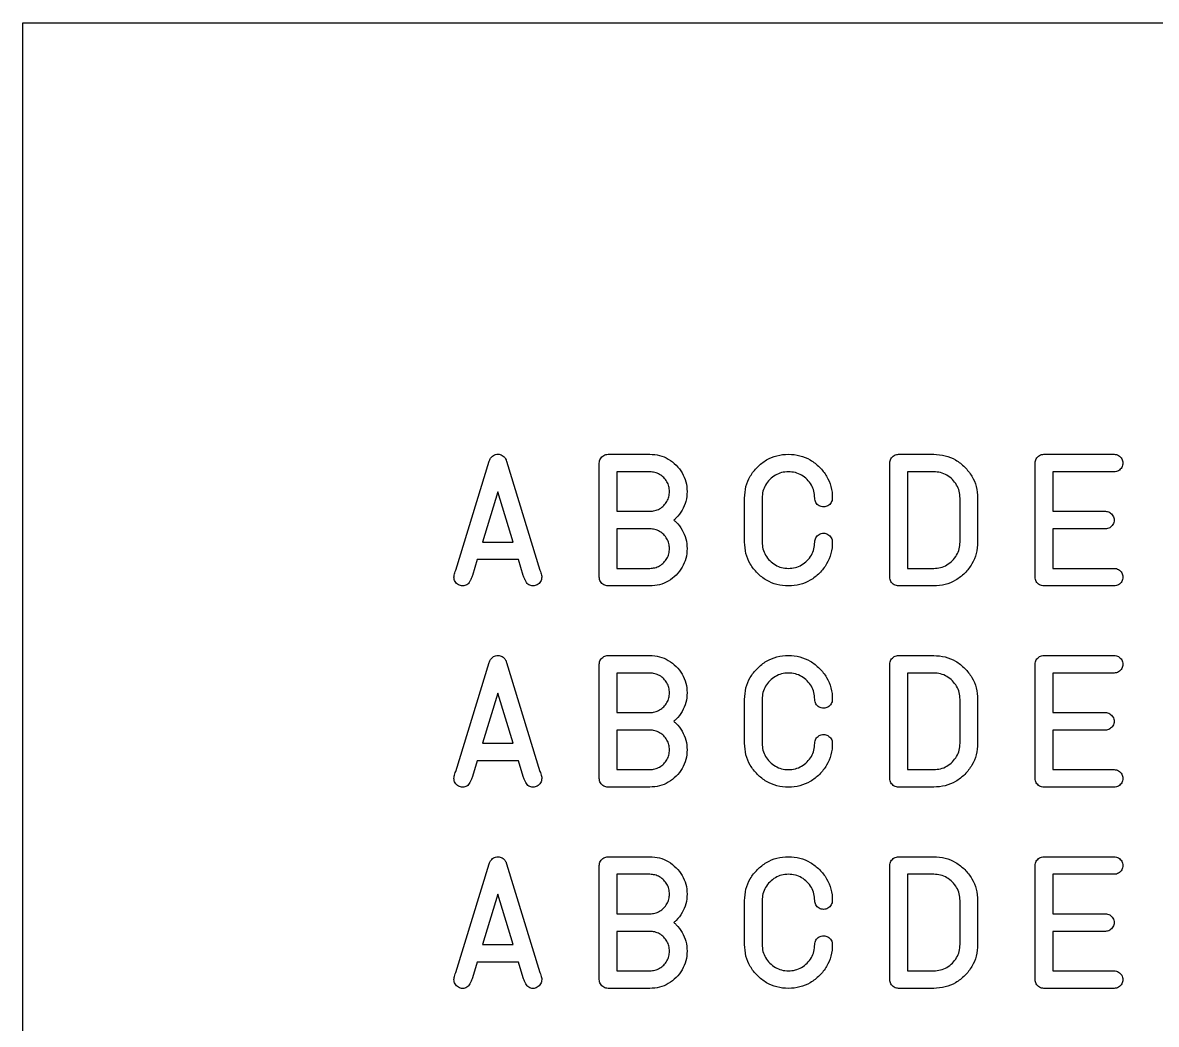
# Model space of a CAD drawing. Extents: x 7.2 to 83.4, y 7.2 to 40.5.
# Drawn here: x 7.19 to 26.04, y 23.84 to 40.48 of the extents above; entities that cross this region are included whole.
import ezdxf

# ---------------------------------------------------------------- set-up
doc = ezdxf.new("R2010")
doc.units = 0
doc.layers.add('Layer_1', color=7, linetype='CONTINUOUS')

msp = doc.modelspace()

# ---------------------------------------------------------------- linework, layer by layer
at = {"layer": 'Layer_1', "color": 7}
for p, q in [((7.194389, 40.477476), (83.387785, 40.477476)), ((7.194389, 7.194388), (7.194389, 40.477476)), ((14.391699, 31.382128), (14.945902, 33.190573)), ((14.945902, 33.190573), (14.948809, 33.190573)), ((15.23466, 33.190573), (15.237567, 33.190573)), ((15.237567, 33.190573), (15.791767, 31.382128)), ((16.777214, 31.265454), (16.777214, 33.161405)), ((16.923058, 33.307247), (17.615809, 33.307247)), ((21.606581, 31.265454), (21.606581, 33.161405)), ((21.752425, 33.307247), (22.335792, 33.307247)), ((24.021263, 31.265454), (24.021263, 33.161405)), ((24.167107, 33.307247), (25.333844, 33.307247)), ((17.615809, 33.015562), (17.068899, 33.015562)), ((17.068899, 33.015562), (17.068899, 32.359271)), ((17.615809, 33.015562), (17.615809, 33.015562)), ((21.898266, 33.015562), (21.898266, 31.411296)), ((22.335792, 33.015562), (21.898266, 33.015562)), ((25.333844, 33.015562), (24.312948, 33.015562)), ((24.312948, 33.015562), (24.312948, 32.359271)), ((15.091743, 32.683042), (14.837977, 31.848823)), ((15.345509, 31.848823), (15.091743, 32.683042)), ((19.191899, 31.848823), (19.191899, 32.578035)), ((19.483584, 32.578035), (19.483584, 31.848823)), ((22.773321, 31.848823), (22.773321, 32.578035)), ((23.065003, 32.578035), (23.065003, 31.848823)), ((17.068899, 32.359271), (17.615809, 32.359271)), ((24.312948, 32.359271), (25.188003, 32.359271)), ((17.615809, 32.067587), (17.068899, 32.067587)), ((17.068899, 32.067587), (17.068899, 31.411296)), ((17.615809, 32.067587), (17.615809, 32.067587)), ((25.188003, 32.067587), (24.312948, 32.067587)), ((24.312948, 32.067587), (24.312948, 31.411296)), ((14.837977, 31.848823), (15.345509, 31.848823)), ((20.358636, 31.848823), (20.358636, 31.848823)), ((14.749015, 31.557138), (14.668802, 31.294622)), ((15.434454, 31.557138), (14.749015, 31.557138)), ((15.514667, 31.294622), (15.434454, 31.557138)), ((17.068899, 31.411296), (17.615809, 31.411296)), ((21.898266, 31.411296), (22.335792, 31.411296)), ((24.312948, 31.411296), (25.333844, 31.411296)), ((17.615809, 31.119611), (16.923058, 31.119611)), ((17.615809, 31.119611), (17.615809, 31.119611)), ((22.335792, 31.119611), (21.752425, 31.119611)), ((25.333844, 31.119611), (24.167107, 31.119611)), ((16.923058, 29.963782), (17.615809, 29.963782)), ((21.752425, 29.963782), (22.335792, 29.963782)), ((24.167107, 29.963782), (25.333844, 29.963782)), ((14.391699, 28.038662), (14.945902, 29.847108)), ((14.945902, 29.847108), (14.948809, 29.847108)), ((15.23466, 29.847108), (15.237567, 29.847108)), ((15.237567, 29.847108), (15.791767, 28.038662)), ((16.777214, 27.921989), (16.777214, 29.817939)), ((21.606581, 27.921989), (21.606581, 29.817939)), ((24.021263, 27.921989), (24.021263, 29.817939)), ((17.615809, 29.672097), (17.068899, 29.672097)), ((17.068899, 29.672097), (17.068899, 29.015806)), ((17.615809, 29.672097), (17.615809, 29.672097)), ((21.898266, 29.672097), (21.898266, 28.067831)), ((22.335792, 29.672097), (21.898266, 29.672097)), ((25.333844, 29.672097), (24.312948, 29.672097)), ((24.312948, 29.672097), (24.312948, 29.015806)), ((15.091743, 29.339576), (14.837977, 28.505358)), ((15.345509, 28.505358), (15.091743, 29.339576)), ((19.191899, 28.505358), (19.191899, 29.23457)), ((19.483584, 29.23457), (19.483584, 28.505358)), ((22.773321, 28.505358), (22.773321, 29.23457)), ((23.065003, 29.23457), (23.065003, 28.505358)), ((17.068899, 29.015806), (17.615809, 29.015806)), ((24.312948, 29.015806), (25.188003, 29.015806)), ((17.615809, 28.724122), (17.068899, 28.724122)), ((17.068899, 28.724122), (17.068899, 28.067831)), ((17.615809, 28.724122), (17.615809, 28.724122)), ((25.188003, 28.724122), (24.312948, 28.724122)), ((24.312948, 28.724122), (24.312948, 28.067831)), ((14.837977, 28.505358), (15.345509, 28.505358)), ((20.358636, 28.505358), (20.358636, 28.505358)), ((14.749015, 28.213673), (14.668802, 27.951157)), ((15.434454, 28.213673), (14.749015, 28.213673)), ((15.514667, 27.951157), (15.434454, 28.213673)), ((17.068899, 28.067831), (17.615809, 28.067831)), ((21.898266, 28.067831), (22.335792, 28.067831)), ((24.312948, 28.067831), (25.333844, 28.067831)), ((17.615809, 27.776146), (16.923058, 27.776146)), ((17.615809, 27.776146), (17.615809, 27.776146)), ((22.335792, 27.776146), (21.752425, 27.776146)), ((25.333844, 27.776146), (24.167107, 27.776146)), ((16.923058, 26.620311), (17.615809, 26.620311)), ((21.752425, 26.620311), (22.335792, 26.620311)), ((24.167107, 26.620311), (25.333844, 26.620311)), ((14.391699, 24.695192), (14.945902, 26.503637)), ((14.945902, 26.503637), (14.948809, 26.503637)), ((15.23466, 26.503637), (15.237567, 26.503637)), ((15.237567, 26.503637), (15.791767, 24.695192)), ((16.777214, 24.578518), (16.777214, 26.474469)), ((21.606581, 24.578518), (21.606581, 26.474469)), ((24.021263, 24.578518), (24.021263, 26.474469)), ((17.615809, 26.328627), (17.068899, 26.328627)), ((17.068899, 26.328627), (17.068899, 25.672336)), ((17.615809, 26.328627), (17.615809, 26.328627)), ((21.898266, 26.328627), (21.898266, 24.72436)), ((22.335792, 26.328627), (21.898266, 26.328627)), ((25.333844, 26.328627), (24.312948, 26.328627)), ((24.312948, 26.328627), (24.312948, 25.672336)), ((15.091743, 25.996106), (14.837977, 25.161887)), ((15.345509, 25.161887), (15.091743, 25.996106)), ((19.191899, 25.161887), (19.191899, 25.891099)), ((19.483584, 25.891099), (19.483584, 25.161887)), ((22.773321, 25.161887), (22.773321, 25.891099)), ((23.065003, 25.891099), (23.065003, 25.161887)), ((17.068899, 25.672336), (17.615809, 25.672336)), ((24.312948, 25.672336), (25.188003, 25.672336)), ((17.615809, 25.380651), (17.068899, 25.380651)), ((17.068899, 25.380651), (17.068899, 24.72436)), ((17.615809, 25.380651), (17.615809, 25.380651)), ((25.188003, 25.380651), (24.312948, 25.380651)), ((24.312948, 25.380651), (24.312948, 24.72436)), ((14.837977, 25.161887), (15.345509, 25.161887)), ((20.358636, 25.161887), (20.358636, 25.161887)), ((14.749015, 24.870203), (14.668802, 24.607687)), ((15.434454, 24.870203), (14.749015, 24.870203)), ((15.514667, 24.607687), (15.434454, 24.870203)), ((17.068899, 24.72436), (17.615809, 24.72436)), ((21.898266, 24.72436), (22.335792, 24.72436)), ((24.312948, 24.72436), (25.333844, 24.72436)), ((17.615809, 24.432676), (16.923058, 24.432676)), ((17.615809, 24.432676), (17.615809, 24.432676)), ((22.335792, 24.432676), (21.752425, 24.432676)), ((25.333844, 24.432676), (24.167107, 24.432676))]:
    msp.add_line(p, q, dxfattribs=at)
for points, knots in [([(14.948809, 33.190573), (14.950996, 33.19947), (14.95541, 33.217421), (14.969764, 33.24225), (14.991251, 33.266135), (15.018254, 33.289126), (15.053778, 33.304229), (15.091783, 33.308781), (15.129972, 33.304212), (15.165789, 33.288986), (15.193669, 33.266677), (15.214356, 33.242086), (15.228189, 33.217339), (15.232511, 33.199464), (15.23466, 33.190573)], [0, 0, 0, 0, 0.027378, 0.055238, 0.084876, 0.123596, 0.160619, 0.198848, 0.237239, 0.27471, 0.314063, 0.343173, 0.370798, 0.398132, 0.398132, 0.398132, 0.398132]), ([(16.777214, 33.161405), (16.778058, 33.174189), (16.779716, 33.199298), (16.794836, 33.234665), (16.818723, 33.264821), (16.849003, 33.288865), (16.884822, 33.304615), (16.91021, 33.306363), (16.923058, 33.307247)], [0, 0, 0, 0, 0.038209, 0.075044, 0.113262, 0.152616, 0.190086, 0.228477, 0.228477, 0.228477, 0.228477]), ([(17.615809, 33.307247), (17.670662, 33.30361), (17.778378, 33.296467), (17.930098, 33.231301), (18.057521, 33.12925), (18.160133, 33.001677), (18.223257, 32.849993), (18.241878, 32.687429), (18.223526, 32.524896), (18.160171, 32.373403), (18.091158, 32.283699), (18.041508, 32.237358), (18.031012, 32.225187), (18.007621, 32.213433), (18.030881, 32.201859), (18.041443, 32.19016), (18.092737, 32.145726), (18.159519, 32.05349), (18.223651, 31.902389), (18.241843, 31.739388), (18.223248, 31.576603), (18.160007, 31.424585), (18.058049, 31.296164), (17.929896, 31.194923), (17.778309, 31.130278), (17.670658, 31.123211), (17.615809, 31.119611)], [0, 0, 0, 0, 0.163951, 0.321946, 0.485946, 0.649946, 0.807942, 0.971893, 1.135825, 1.293634, 1.457135, 1.475013, 1.492902, 1.510812, 1.528623, 1.546185, 1.563501, 1.727642, 1.885901, 2.049993, 2.214105, 2.37255, 2.537188, 2.700688, 2.858498, 3.022428, 3.022428, 3.022428, 3.022428]), ([(19.191899, 32.578035), (19.196139, 32.642555), (19.204464, 32.769212), (19.280594, 32.947574), (19.399731, 33.098352), (19.550813, 33.218317), (19.72958, 33.292639), (19.921065, 33.314677), (20.112347, 33.292661), (20.290877, 33.218441), (20.4408, 33.097825), (20.561883, 32.947777), (20.634399, 32.769276), (20.655233, 32.629728), (20.647559, 32.539801), (20.631976, 32.503974), (20.607887, 32.473729), (20.577742, 32.449711), (20.542372, 32.43507), (20.50443, 32.430725), (20.466312, 32.435091), (20.430623, 32.449833), (20.399617, 32.473203), (20.376383, 32.504172), (20.361153, 32.53987), (20.356934, 32.603892), (20.351035, 32.692736), (20.305099, 32.799837), (20.233506, 32.890346), (20.142889, 32.962339), (20.035821, 33.00682), (19.92111, 33.020011), (19.806399, 33.00682), (19.699331, 32.962339), (19.608713, 32.890346), (19.537122, 32.799836), (19.491182, 32.69274), (19.486146, 32.616719), (19.483584, 32.578035)], [0, 0, 0, 0, 0.192835, 0.378541, 0.57102, 0.764637, 0.950979, 1.143995, 1.336849, 1.522742, 1.715721, 1.908699, 2.094592, 2.287446, 2.325836, 2.363307, 2.402662, 2.440879, 2.477713, 2.515922, 2.554293, 2.591578, 2.630437, 2.669297, 2.706581, 2.744951, 2.860563, 2.972151, 3.088068, 3.203985, 3.315573, 3.431185, 3.546798, 3.658386, 3.774303, 3.890219, 4.001808, 4.11742, 4.11742, 4.11742, 4.11742]), ([(21.606581, 33.161405), (21.607425, 33.174189), (21.609082, 33.199298), (21.624201, 33.234665), (21.648087, 33.264822), (21.678369, 33.288865), (21.714188, 33.304615), (21.739577, 33.306363), (21.752425, 33.307247)], [0, 0, 0, 0, 0.038209, 0.075044, 0.113261, 0.152616, 0.190087, 0.228478, 0.228478, 0.228478, 0.228478]), ([(22.335792, 33.307247), (22.40032, 33.302969), (22.527047, 33.294568), (22.705496, 33.217916), (22.855725, 33.097968), (22.975673, 32.947739), (23.052324, 32.76929), (23.060726, 32.642563), (23.065003, 32.578035)], [0, 0, 0, 0, 0.192854, 0.378747, 0.571726, 0.764704, 0.950597, 1.143452, 1.143452, 1.143452, 1.143452]), ([(24.021263, 33.161405), (24.022107, 33.174189), (24.023765, 33.199298), (24.038885, 33.234665), (24.062772, 33.264822), (24.093053, 33.288865), (24.128872, 33.304615), (24.154259, 33.306363), (24.167107, 33.307247)], [0, 0, 0, 0, 0.038209, 0.075044, 0.113262, 0.152617, 0.190087, 0.228477, 0.228477, 0.228477, 0.228477]), ([(25.333844, 33.307247), (25.346633, 33.306366), (25.371807, 33.304631), (25.407314, 33.288989), (25.436707, 33.264295), (25.461539, 33.234866), (25.476679, 33.199367), (25.48122, 33.161355), (25.476656, 33.123168), (25.461418, 33.087351), (25.437234, 33.057069), (25.407114, 33.033183), (25.371737, 33.018064), (25.346628, 33.016406), (25.333844, 33.015562)], [0, 0, 0, 0, 0.03823, 0.075254, 0.113975, 0.152696, 0.189719, 0.227949, 0.266339, 0.30381, 0.343164, 0.381382, 0.418217, 0.456427, 0.456427, 0.456427, 0.456427]), ([(17.615809, 32.359271), (17.644822, 32.361193), (17.701837, 32.36497), (17.782159, 32.399425), (17.850041, 32.45312), (17.904036, 32.521082), (17.937397, 32.601384), (17.947291, 32.687417), (17.937397, 32.77345), (17.904036, 32.853751), (17.85004, 32.921714), (17.782159, 32.975408), (17.701837, 33.009864), (17.644822, 33.01364), (17.615809, 33.015562)], [0, 0, 0, 0, 0.086709, 0.1704, 0.257337, 0.344275, 0.427966, 0.514676, 0.601385, 0.685076, 0.772014, 0.858952, 0.942642, 1.029351, 1.029351, 1.029351, 1.029351]), ([(22.773321, 32.578035), (22.770759, 32.616721), (22.765723, 32.692746), (22.719782, 32.799814), (22.648189, 32.890431), (22.557571, 32.962024), (22.450503, 33.007964), (22.374478, 33.013), (22.335792, 33.015562)], [0, 0, 0, 0, 0.115612, 0.227201, 0.343119, 0.459035, 0.570623, 0.686236, 0.686236, 0.686236, 0.686236]), ([(25.188003, 32.359271), (25.200791, 32.35839), (25.225965, 32.356656), (25.261471, 32.341013), (25.290863, 32.31632), (25.315695, 32.28689), (25.330835, 32.251392), (25.335376, 32.21338), (25.330812, 32.175193), (25.315574, 32.139376), (25.29139, 32.109093), (25.26127, 32.085208), (25.225894, 32.070088), (25.200787, 32.068431), (25.188003, 32.067587)], [0, 0, 0, 0, 0.038229, 0.075252, 0.113972, 0.152693, 0.189717, 0.227946, 0.266336, 0.303807, 0.343162, 0.381379, 0.418213, 0.456422, 0.456422, 0.456422, 0.456422]), ([(17.615809, 31.411296), (17.644822, 31.413218), (17.701837, 31.416995), (17.782159, 31.45145), (17.850041, 31.505144), (17.904036, 31.573107), (17.937397, 31.653408), (17.947291, 31.739441), (17.937397, 31.825475), (17.904036, 31.905776), (17.85004, 31.973739), (17.782159, 32.027433), (17.701837, 32.061888), (17.644822, 32.065665), (17.615809, 32.067587)], [0, 0, 0, 0, 0.086709, 0.1704, 0.257337, 0.344275, 0.427966, 0.514676, 0.601385, 0.685076, 0.772014, 0.858952, 0.942642, 1.029351, 1.029351, 1.029351, 1.029351]), ([(20.358636, 31.848823), (20.35948, 31.861607), (20.361138, 31.886715), (20.376257, 31.922091), (20.400142, 31.952211), (20.430425, 31.976396), (20.466243, 31.991633), (20.50443, 31.996197), (20.542442, 31.991656), (20.577943, 31.976517), (20.60736, 31.951684), (20.632099, 31.922292), (20.647577, 31.886785), (20.655237, 31.797047), (20.634372, 31.657299), (20.561762, 31.478491), (20.441326, 31.327587), (20.290675, 31.20779), (20.112278, 31.134066), (19.921065, 31.112245), (19.729648, 31.134087), (19.551014, 31.207913), (19.399206, 31.327061), (19.28072, 31.478691), (19.204479, 31.657373), (19.196142, 31.784244), (19.191899, 31.848823)], [0, 0, 0, 0, 0.038209, 0.075044, 0.113261, 0.152616, 0.190087, 0.228478, 0.266707, 0.30373, 0.342451, 0.381171, 0.418195, 0.456424, 0.649439, 0.835781, 1.029398, 1.221878, 1.407584, 1.600419, 1.793414, 1.97957, 2.17269, 2.365809, 2.551965, 2.74496, 2.74496, 2.74496, 2.74496]), ([(19.483584, 31.848823), (19.486146, 31.810139), (19.491182, 31.734118), (19.537122, 31.627022), (19.608713, 31.536512), (19.699331, 31.464519), (19.806399, 31.420039), (19.92111, 31.406847), (20.035821, 31.420039), (20.142889, 31.464519), (20.233507, 31.536512), (20.305098, 31.627022), (20.351038, 31.734118), (20.356074, 31.810139), (20.358636, 31.848823)], [0, 0, 0, 0, 0.115612, 0.2272, 0.343117, 0.459034, 0.570622, 0.686234, 0.801847, 0.913435, 1.029352, 1.145269, 1.256857, 1.372469, 1.372469, 1.372469, 1.372469]), ([(23.065003, 31.848823), (23.060723, 31.784236), (23.052309, 31.657295), (22.975547, 31.478526), (22.856251, 31.327446), (22.705295, 31.208308), (22.526978, 31.132177), (22.400316, 31.123852), (22.335792, 31.119611)], [0, 0, 0, 0, 0.193015, 0.379357, 0.572973, 0.765453, 0.95116, 1.143994, 1.143994, 1.143994, 1.143994]), ([(22.335792, 31.411296), (22.374478, 31.413858), (22.450503, 31.418894), (22.557571, 31.464835), (22.648189, 31.536427), (22.719782, 31.627044), (22.765723, 31.734112), (22.770759, 31.810137), (22.773321, 31.848823)], [0, 0, 0, 0, 0.115612, 0.227201, 0.343117, 0.459035, 0.570624, 0.686236, 0.686236, 0.686236, 0.686236]), ([(14.668802, 31.294622), (14.662437, 31.276371), (14.650651, 31.242574), (14.628782, 31.197936), (14.605771, 31.162597), (14.578354, 31.136828), (14.544997, 31.122294), (14.508049, 31.11818), (14.470209, 31.122508), (14.43451, 31.137253), (14.403542, 31.160621), (14.380172, 31.191594), (14.365429, 31.227277), (14.361187, 31.264421), (14.365164, 31.302242), (14.375154, 31.341466), (14.385947, 31.367991), (14.391699, 31.382128)], [0, 0, 0, 0, 0.057942, 0.107295, 0.148782, 0.183893, 0.218494, 0.255901, 0.29427, 0.331554, 0.370414, 0.409273, 0.446557, 0.484927, 0.520079, 0.560167, 0.605914, 0.605914, 0.605914, 0.605914]), ([(15.791767, 31.382128), (15.79752, 31.367991), (15.808315, 31.341466), (15.818294, 31.302243), (15.822308, 31.264413), (15.817912, 31.227209), (15.802662, 31.191396), (15.778481, 31.161146), (15.748361, 31.13713), (15.712982, 31.122487), (15.675319, 31.118179), (15.638194, 31.12232), (15.604541, 31.13694), (15.576172, 31.16207), (15.554186, 31.19817), (15.532675, 31.242622), (15.520988, 31.27637), (15.514667, 31.294622)], [0, 0, 0, 0, 0.045746, 0.085835, 0.120986, 0.159377, 0.196847, 0.236202, 0.274419, 0.311254, 0.349462, 0.387028, 0.422074, 0.457792, 0.498826, 0.547964, 0.605849, 0.605849, 0.605849, 0.605849]), ([(25.333844, 31.411296), (25.346633, 31.410415), (25.371807, 31.40868), (25.407314, 31.393038), (25.436707, 31.368344), (25.461539, 31.338915), (25.476679, 31.303417), (25.48122, 31.265404), (25.476656, 31.227217), (25.461418, 31.1914), (25.437234, 31.161118), (25.407114, 31.137232), (25.371737, 31.122113), (25.346628, 31.120455), (25.333844, 31.119611)], [0, 0, 0, 0, 0.03823, 0.075254, 0.113975, 0.152696, 0.189719, 0.227949, 0.266339, 0.30381, 0.343164, 0.381382, 0.418217, 0.456427, 0.456427, 0.456427, 0.456427]), ([(16.923058, 31.119611), (16.910214, 31.120458), (16.884891, 31.122128), (16.849201, 31.137357), (16.818198, 31.160594), (16.794961, 31.191597), (16.779731, 31.227287), (16.778061, 31.25261), (16.777214, 31.265454)], [0, 0, 0, 0, 0.038371, 0.075655, 0.114513, 0.153374, 0.190658, 0.229028, 0.229028, 0.229028, 0.229028]), ([(21.752425, 31.119611), (21.739581, 31.120458), (21.714257, 31.122128), (21.678567, 31.137358), (21.647562, 31.160593), (21.624327, 31.191598), (21.609097, 31.227287), (21.607427, 31.25261), (21.606581, 31.265454)], [0, 0, 0, 0, 0.038371, 0.075656, 0.114516, 0.153375, 0.190659, 0.229029, 0.229029, 0.229029, 0.229029]), ([(24.167107, 31.119611), (24.154263, 31.120458), (24.128941, 31.122128), (24.093251, 31.137358), (24.062247, 31.160593), (24.03901, 31.191597), (24.02378, 31.227287), (24.02211, 31.25261), (24.021263, 31.265454)], [0, 0, 0, 0, 0.038369, 0.075653, 0.114513, 0.153373, 0.190658, 0.229028, 0.229028, 0.229028, 0.229028]), ([(14.948809, 29.847108), (14.950996, 29.856005), (14.95541, 29.873956), (14.969764, 29.898785), (14.991251, 29.92267), (15.018254, 29.945661), (15.053778, 29.960764), (15.091783, 29.965316), (15.129972, 29.960746), (15.165789, 29.945521), (15.193669, 29.923212), (15.214356, 29.898621), (15.228189, 29.873874), (15.232511, 29.855998), (15.23466, 29.847108)], [0, 0, 0, 0, 0.027378, 0.055238, 0.084876, 0.123596, 0.160619, 0.198848, 0.237239, 0.27471, 0.314063, 0.343173, 0.370798, 0.398132, 0.398132, 0.398132, 0.398132]), ([(16.777214, 29.817939), (16.778058, 29.830724), (16.779716, 29.855833), (16.794836, 29.8912), (16.818723, 29.921356), (16.849003, 29.9454), (16.884822, 29.96115), (16.91021, 29.962897), (16.923058, 29.963782)], [0, 0, 0, 0, 0.038209, 0.075044, 0.113262, 0.152616, 0.190086, 0.228477, 0.228477, 0.228477, 0.228477]), ([(17.615809, 29.963782), (17.670662, 29.960144), (17.778378, 29.953002), (17.930098, 29.887836), (18.057521, 29.785785), (18.160133, 29.658212), (18.223257, 29.506528), (18.241878, 29.343964), (18.223526, 29.181431), (18.160171, 29.029937), (18.091158, 28.940234), (18.041508, 28.893893), (18.031012, 28.881721), (18.007621, 28.869968), (18.030881, 28.858394), (18.041443, 28.846695), (18.092737, 28.802261), (18.159519, 28.710025), (18.223651, 28.558924), (18.241843, 28.395922), (18.223248, 28.233138), (18.160007, 28.08112), (18.058049, 27.952699), (17.929896, 27.851458), (17.778309, 27.786813), (17.670658, 27.779747), (17.615809, 27.776146)], [0, 0, 0, 0, 0.163951, 0.321946, 0.485946, 0.649946, 0.807942, 0.971893, 1.135825, 1.293634, 1.457135, 1.475013, 1.492902, 1.510812, 1.528623, 1.546185, 1.563501, 1.727642, 1.885901, 2.049993, 2.214105, 2.37255, 2.537188, 2.700688, 2.858498, 3.022428, 3.022428, 3.022428, 3.022428]), ([(19.191899, 29.23457), (19.196139, 29.29909), (19.204464, 29.425747), (19.280594, 29.604109), (19.399731, 29.754887), (19.550813, 29.874852), (19.72958, 29.949174), (19.921065, 29.971211), (20.112347, 29.949196), (20.290877, 29.874976), (20.4408, 29.75436), (20.561883, 29.604312), (20.634399, 29.425811), (20.655233, 29.286263), (20.647559, 29.196336), (20.631976, 29.160509), (20.607887, 29.130263), (20.577742, 29.106245), (20.542372, 29.091605), (20.50443, 29.08726), (20.466312, 29.091626), (20.430623, 29.106368), (20.399617, 29.129738), (20.376383, 29.160707), (20.361153, 29.196405), (20.356934, 29.260427), (20.351035, 29.349271), (20.305099, 29.456372), (20.233506, 29.546881), (20.142889, 29.618874), (20.035821, 29.663355), (19.92111, 29.676546), (19.806399, 29.663355), (19.699331, 29.618874), (19.608713, 29.546881), (19.537122, 29.456371), (19.491182, 29.349275), (19.486146, 29.273254), (19.483584, 29.23457)], [0, 0, 0, 0, 0.192834, 0.378541, 0.57102, 0.764637, 0.950979, 1.143994, 1.336849, 1.522742, 1.715721, 1.908699, 2.094592, 2.287446, 2.325836, 2.363307, 2.402662, 2.440879, 2.477713, 2.515922, 2.554293, 2.591578, 2.630437, 2.669297, 2.706581, 2.744951, 2.860563, 2.972151, 3.088068, 3.203985, 3.315573, 3.431185, 3.546798, 3.658386, 3.774303, 3.89022, 4.001808, 4.11742, 4.11742, 4.11742, 4.11742]), ([(21.606581, 29.817939), (21.607425, 29.830724), (21.609082, 29.855833), (21.624201, 29.8912), (21.648087, 29.921357), (21.678369, 29.9454), (21.714188, 29.96115), (21.739577, 29.962897), (21.752425, 29.963782)], [0, 0, 0, 0, 0.038209, 0.075044, 0.113261, 0.152616, 0.190087, 0.228478, 0.228478, 0.228478, 0.228478]), ([(22.335792, 29.963782), (22.40032, 29.959504), (22.527047, 29.951103), (22.705496, 29.874451), (22.855725, 29.754503), (22.975673, 29.604274), (23.052324, 29.425825), (23.060726, 29.299098), (23.065003, 29.23457)], [0, 0, 0, 0, 0.192854, 0.378747, 0.571726, 0.764704, 0.950597, 1.143452, 1.143452, 1.143452, 1.143452]), ([(24.021263, 29.817939), (24.022107, 29.830724), (24.023765, 29.855833), (24.038885, 29.8912), (24.062772, 29.921357), (24.093053, 29.9454), (24.128872, 29.96115), (24.154259, 29.962897), (24.167107, 29.963782)], [0, 0, 0, 0, 0.038209, 0.075044, 0.113262, 0.152617, 0.190087, 0.228477, 0.228477, 0.228477, 0.228477]), ([(25.333844, 29.963782), (25.346633, 29.962901), (25.371807, 29.961166), (25.407314, 29.945524), (25.436707, 29.92083), (25.461539, 29.891401), (25.476679, 29.855902), (25.48122, 29.81789), (25.476656, 29.779703), (25.461418, 29.743886), (25.437234, 29.713604), (25.407114, 29.689718), (25.371737, 29.674599), (25.346628, 29.672941), (25.333844, 29.672097)], [0, 0, 0, 0, 0.03823, 0.075254, 0.113975, 0.152696, 0.189719, 0.227949, 0.266339, 0.303809, 0.343164, 0.381382, 0.418217, 0.456427, 0.456427, 0.456427, 0.456427]), ([(17.615809, 29.015806), (17.644822, 29.017728), (17.701837, 29.021505), (17.782159, 29.05596), (17.85004, 29.109655), (17.904036, 29.177617), (17.937397, 29.257919), (17.947291, 29.343952), (17.937397, 29.429985), (17.904036, 29.510286), (17.85004, 29.578249), (17.782159, 29.631943), (17.701837, 29.666399), (17.644822, 29.670175), (17.615809, 29.672097)], [0, 0, 0, 0, 0.086709, 0.1704, 0.257337, 0.344275, 0.427966, 0.514676, 0.601385, 0.685076, 0.772014, 0.858952, 0.942642, 1.029351, 1.029351, 1.029351, 1.029351]), ([(22.773321, 29.23457), (22.770759, 29.273256), (22.765723, 29.349281), (22.719782, 29.456349), (22.648189, 29.546966), (22.557571, 29.618559), (22.450503, 29.664499), (22.374478, 29.669535), (22.335792, 29.672097)], [0, 0, 0, 0, 0.115612, 0.227201, 0.343118, 0.459035, 0.570623, 0.686236, 0.686236, 0.686236, 0.686236]), ([(25.188003, 29.015806), (25.200791, 29.014925), (25.225965, 29.01319), (25.261471, 28.997548), (25.290863, 28.972855), (25.315695, 28.943425), (25.330835, 28.907927), (25.335376, 28.869914), (25.330812, 28.831728), (25.315574, 28.79591), (25.29139, 28.765628), (25.26127, 28.741743), (25.225894, 28.726623), (25.200787, 28.724966), (25.188003, 28.724122)], [0, 0, 0, 0, 0.038229, 0.075252, 0.113972, 0.152693, 0.189717, 0.227946, 0.266336, 0.303807, 0.343162, 0.381379, 0.418213, 0.456421, 0.456421, 0.456421, 0.456421]), ([(17.615809, 28.067831), (17.644822, 28.069753), (17.701837, 28.073529), (17.782159, 28.107985), (17.85004, 28.161679), (17.904036, 28.229642), (17.937397, 28.309943), (17.947291, 28.395976), (17.937397, 28.482009), (17.904036, 28.562311), (17.85004, 28.630273), (17.782159, 28.683968), (17.701837, 28.718423), (17.644822, 28.7222), (17.615809, 28.724122)], [0, 0, 0, 0, 0.086709, 0.1704, 0.257337, 0.344275, 0.427966, 0.514676, 0.601385, 0.685076, 0.772014, 0.858952, 0.942642, 1.029351, 1.029351, 1.029351, 1.029351]), ([(20.358636, 28.505358), (20.35948, 28.518142), (20.361138, 28.54325), (20.376257, 28.578626), (20.400142, 28.608746), (20.430425, 28.632931), (20.466243, 28.648168), (20.50443, 28.652732), (20.542442, 28.648191), (20.577943, 28.633051), (20.60736, 28.608219), (20.632099, 28.578827), (20.647577, 28.54332), (20.655237, 28.453582), (20.634372, 28.313833), (20.561762, 28.135026), (20.441326, 27.984122), (20.290675, 27.864324), (20.112278, 27.790601), (19.921065, 27.76878), (19.729648, 27.790622), (19.551014, 27.864448), (19.399206, 27.983596), (19.28072, 28.135226), (19.204479, 28.313908), (19.196142, 28.440779), (19.191899, 28.505358)], [0, 0, 0, 0, 0.038209, 0.075044, 0.113261, 0.152616, 0.190087, 0.228478, 0.266707, 0.30373, 0.342451, 0.381171, 0.418195, 0.456424, 0.649439, 0.835781, 1.029398, 1.221877, 1.407584, 1.600418, 1.793414, 1.97957, 2.17269, 2.365809, 2.551964, 2.74496, 2.74496, 2.74496, 2.74496]), ([(19.483584, 28.505358), (19.486146, 28.466674), (19.491182, 28.390653), (19.537122, 28.283557), (19.608713, 28.193047), (19.699331, 28.121054), (19.806399, 28.076573), (19.92111, 28.063382), (20.035821, 28.076573), (20.142889, 28.121054), (20.233507, 28.193047), (20.305098, 28.283557), (20.351038, 28.390653), (20.356074, 28.466674), (20.358636, 28.505358)], [0, 0, 0, 0, 0.115612, 0.2272, 0.343117, 0.459034, 0.570622, 0.686234, 0.801847, 0.913435, 1.029352, 1.145269, 1.256857, 1.372469, 1.372469, 1.372469, 1.372469]), ([(23.065003, 28.505358), (23.060723, 28.440771), (23.052309, 28.31383), (22.975547, 28.135061), (22.856251, 27.98398), (22.705295, 27.864843), (22.526978, 27.788712), (22.400316, 27.780387), (22.335792, 27.776146)], [0, 0, 0, 0, 0.193015, 0.379357, 0.572973, 0.765453, 0.95116, 1.143994, 1.143994, 1.143994, 1.143994]), ([(22.335792, 28.067831), (22.374478, 28.070393), (22.450503, 28.075429), (22.557571, 28.121369), (22.648189, 28.192962), (22.719782, 28.283579), (22.765723, 28.390647), (22.770759, 28.466672), (22.773321, 28.505358)], [0, 0, 0, 0, 0.115612, 0.227201, 0.343117, 0.459035, 0.570624, 0.686236, 0.686236, 0.686236, 0.686236]), ([(14.668802, 27.951157), (14.662437, 27.932906), (14.650651, 27.899108), (14.628782, 27.854471), (14.605771, 27.819132), (14.578354, 27.793363), (14.544997, 27.778829), (14.508049, 27.774715), (14.470209, 27.779043), (14.43451, 27.793788), (14.403541, 27.817156), (14.380172, 27.848129), (14.365429, 27.883812), (14.361187, 27.920956), (14.365164, 27.958777), (14.375154, 27.998), (14.385947, 28.024526), (14.391699, 28.038662)], [0, 0, 0, 0, 0.057942, 0.107295, 0.148782, 0.183893, 0.218494, 0.2559, 0.29427, 0.331554, 0.370413, 0.409273, 0.446557, 0.484927, 0.520079, 0.560167, 0.605913, 0.605913, 0.605913, 0.605913]), ([(15.791767, 28.038662), (15.79752, 28.024525), (15.808315, 27.998), (15.818294, 27.958777), (15.822308, 27.920948), (15.817912, 27.883744), (15.802662, 27.847931), (15.778481, 27.817681), (15.748361, 27.793665), (15.712982, 27.779022), (15.675319, 27.774714), (15.638194, 27.778855), (15.604541, 27.793475), (15.576172, 27.818605), (15.554186, 27.854705), (15.532676, 27.899157), (15.520988, 27.932904), (15.514667, 27.951157)], [0, 0, 0, 0, 0.045746, 0.085835, 0.120986, 0.159377, 0.196847, 0.236202, 0.274419, 0.311253, 0.349462, 0.387028, 0.422074, 0.457792, 0.498825, 0.547964, 0.605849, 0.605849, 0.605849, 0.605849]), ([(16.923058, 27.776146), (16.910214, 27.776993), (16.884891, 27.778663), (16.849201, 27.793892), (16.818198, 27.817129), (16.794961, 27.848132), (16.779731, 27.883822), (16.778061, 27.909145), (16.777214, 27.921989)], [0, 0, 0, 0, 0.038371, 0.075655, 0.114513, 0.153374, 0.190658, 0.229028, 0.229028, 0.229028, 0.229028]), ([(21.752425, 27.776146), (21.739581, 27.776993), (21.714257, 27.778663), (21.678567, 27.793893), (21.647562, 27.817128), (21.624327, 27.848133), (21.609097, 27.883822), (21.607427, 27.909145), (21.606581, 27.921989)], [0, 0, 0, 0, 0.038371, 0.075656, 0.114516, 0.153375, 0.190659, 0.229029, 0.229029, 0.229029, 0.229029]), ([(24.167107, 27.776146), (24.154263, 27.776993), (24.128941, 27.778663), (24.093251, 27.793893), (24.062247, 27.817128), (24.03901, 27.848132), (24.02378, 27.883822), (24.02211, 27.909145), (24.021263, 27.921989)], [0, 0, 0, 0, 0.038369, 0.075653, 0.114513, 0.153373, 0.190658, 0.229028, 0.229028, 0.229028, 0.229028]), ([(25.333844, 28.067831), (25.346633, 28.06695), (25.371807, 28.065215), (25.407314, 28.049573), (25.436707, 28.024879), (25.461539, 27.99545), (25.476679, 27.959951), (25.48122, 27.921939), (25.476656, 27.883752), (25.461418, 27.847935), (25.437234, 27.817653), (25.407114, 27.793767), (25.371737, 27.778648), (25.346628, 27.77699), (25.333844, 27.776146)], [0, 0, 0, 0, 0.03823, 0.075254, 0.113975, 0.152696, 0.189719, 0.227949, 0.266339, 0.303809, 0.343164, 0.381382, 0.418217, 0.456427, 0.456427, 0.456427, 0.456427]), ([(14.948809, 26.503637), (14.950996, 26.512535), (14.95541, 26.530485), (14.969764, 26.555314), (14.991251, 26.579199), (15.018254, 26.602191), (15.053778, 26.617294), (15.091783, 26.621846), (15.129972, 26.617276), (15.165789, 26.60205), (15.193669, 26.579741), (15.214356, 26.55515), (15.228189, 26.530403), (15.232511, 26.512528), (15.23466, 26.503637)], [0, 0, 0, 0, 0.027378, 0.055238, 0.084876, 0.123596, 0.160619, 0.198848, 0.237239, 0.27471, 0.314063, 0.343173, 0.370798, 0.398132, 0.398132, 0.398132, 0.398132]), ([(16.777214, 26.474469), (16.778058, 26.487253), (16.779716, 26.512363), (16.794836, 26.547729), (16.818723, 26.577886), (16.849003, 26.601929), (16.884822, 26.617679), (16.91021, 26.619427), (16.923058, 26.620311)], [0, 0, 0, 0, 0.038209, 0.075044, 0.113262, 0.152616, 0.190086, 0.228477, 0.228477, 0.228477, 0.228477]), ([(17.615809, 26.620311), (17.670662, 26.616674), (17.778378, 26.609531), (17.930098, 26.544365), (18.057521, 26.442314), (18.160133, 26.314741), (18.223257, 26.163057), (18.241878, 26.000493), (18.223526, 25.83796), (18.160171, 25.686467), (18.091158, 25.596763), (18.041508, 25.550422), (18.031012, 25.538251), (18.007621, 25.526497), (18.030881, 25.514924), (18.041443, 25.503224), (18.092737, 25.458791), (18.159519, 25.366554), (18.223651, 25.215453), (18.241843, 25.052452), (18.223248, 24.889668), (18.160007, 24.73765), (18.058049, 24.609229), (17.929896, 24.507987), (17.778309, 24.443342), (17.670658, 24.436276), (17.615809, 24.432676)], [0, 0, 0, 0, 0.163951, 0.321946, 0.485946, 0.649946, 0.807942, 0.971893, 1.135825, 1.293634, 1.457135, 1.475013, 1.492902, 1.510812, 1.528623, 1.546185, 1.563501, 1.727642, 1.885901, 2.049993, 2.214105, 2.37255, 2.537188, 2.700688, 2.858498, 3.022428, 3.022428, 3.022428, 3.022428]), ([(19.191899, 25.891099), (19.196139, 25.95562), (19.204464, 26.082276), (19.280594, 26.260639), (19.399731, 26.411416), (19.550813, 26.531382), (19.72958, 26.605703), (19.921065, 26.627741), (20.112347, 26.605725), (20.290877, 26.531505), (20.4408, 26.410889), (20.561883, 26.260841), (20.634399, 26.08234), (20.655233, 25.942792), (20.647559, 25.852866), (20.631976, 25.817038), (20.607887, 25.786793), (20.577742, 25.762775), (20.542372, 25.748134), (20.50443, 25.743789), (20.466312, 25.748156), (20.430623, 25.762897), (20.399617, 25.786267), (20.376383, 25.817236), (20.361153, 25.852934), (20.356934, 25.916956), (20.351035, 26.0058), (20.305099, 26.112901), (20.233506, 26.20341), (20.142889, 26.275403), (20.035821, 26.319884), (19.92111, 26.333075), (19.806399, 26.319884), (19.699331, 26.275403), (19.608713, 26.20341), (19.537122, 26.1129), (19.491182, 26.005804), (19.486146, 25.929783), (19.483584, 25.891099)], [0, 0, 0, 0, 0.192834, 0.378541, 0.57102, 0.764637, 0.950979, 1.143994, 1.336849, 1.522742, 1.715721, 1.908699, 2.094592, 2.287446, 2.325836, 2.363307, 2.402662, 2.440879, 2.477713, 2.515922, 2.554293, 2.591578, 2.630437, 2.669297, 2.706581, 2.744951, 2.860563, 2.972151, 3.088068, 3.203985, 3.315573, 3.431185, 3.546798, 3.658386, 3.774303, 3.89022, 4.001808, 4.11742, 4.11742, 4.11742, 4.11742]), ([(21.606581, 26.474469), (21.607425, 26.487253), (21.609082, 26.512362), (21.624201, 26.547729), (21.648087, 26.577887), (21.678369, 26.601929), (21.714188, 26.617679), (21.739577, 26.619427), (21.752425, 26.620311)], [0, 0, 0, 0, 0.038209, 0.075044, 0.113261, 0.152616, 0.190087, 0.228478, 0.228478, 0.228478, 0.228478]), ([(22.335792, 26.620311), (22.40032, 26.616033), (22.527047, 26.607632), (22.705496, 26.53098), (22.855725, 26.411033), (22.975673, 26.260804), (23.052324, 26.082354), (23.060726, 25.955627), (23.065003, 25.891099)], [0, 0, 0, 0, 0.192854, 0.378747, 0.571726, 0.764704, 0.950597, 1.143452, 1.143452, 1.143452, 1.143452]), ([(24.021263, 26.474469), (24.022107, 26.487253), (24.023765, 26.512363), (24.038885, 26.547729), (24.062772, 26.577886), (24.093053, 26.601929), (24.128872, 26.617679), (24.154259, 26.619427), (24.167107, 26.620311)], [0, 0, 0, 0, 0.038209, 0.075044, 0.113262, 0.152617, 0.190087, 0.228477, 0.228477, 0.228477, 0.228477]), ([(25.333844, 26.620311), (25.346633, 26.61943), (25.371807, 26.617695), (25.407314, 26.602053), (25.436707, 26.577359), (25.461539, 26.54793), (25.476679, 26.512432), (25.48122, 26.474419), (25.476656, 26.436232), (25.461418, 26.400415), (25.437234, 26.370133), (25.407114, 26.346247), (25.371737, 26.331128), (25.346628, 26.329471), (25.333844, 26.328627)], [0, 0, 0, 0, 0.03823, 0.075254, 0.113975, 0.152696, 0.189719, 0.227949, 0.266339, 0.303809, 0.343164, 0.381382, 0.418217, 0.456427, 0.456427, 0.456427, 0.456427]), ([(17.615809, 25.672336), (17.644822, 25.674258), (17.701837, 25.678034), (17.782159, 25.71249), (17.85004, 25.766184), (17.904036, 25.834147), (17.937397, 25.914448), (17.947291, 26.000481), (17.937397, 26.086514), (17.904036, 26.166816), (17.85004, 26.234778), (17.782159, 26.288473), (17.701837, 26.322928), (17.644822, 26.326705), (17.615809, 26.328627)], [0, 0, 0, 0, 0.086709, 0.1704, 0.257337, 0.344275, 0.427966, 0.514676, 0.601385, 0.685076, 0.772014, 0.858952, 0.942642, 1.029351, 1.029351, 1.029351, 1.029351]), ([(22.773321, 25.891099), (22.770759, 25.929785), (22.765723, 26.00581), (22.719782, 26.112879), (22.648189, 26.203496), (22.557571, 26.275088), (22.450503, 26.321029), (22.374478, 26.326064), (22.335792, 26.328627)], [0, 0, 0, 0, 0.115612, 0.227201, 0.343118, 0.459035, 0.570623, 0.686236, 0.686236, 0.686236, 0.686236]), ([(25.188003, 25.672336), (25.200791, 25.671454), (25.225965, 25.66972), (25.261471, 25.654077), (25.290863, 25.629384), (25.315695, 25.599955), (25.330835, 25.564456), (25.335376, 25.526444), (25.330812, 25.488257), (25.315574, 25.45244), (25.29139, 25.422158), (25.26127, 25.398272), (25.225894, 25.383153), (25.200787, 25.381495), (25.188003, 25.380651)], [0, 0, 0, 0, 0.038229, 0.075252, 0.113972, 0.152693, 0.189717, 0.227946, 0.266336, 0.303807, 0.343162, 0.381379, 0.418213, 0.456421, 0.456421, 0.456421, 0.456421]), ([(17.615809, 24.72436), (17.644822, 24.726282), (17.701837, 24.730059), (17.782159, 24.764514), (17.85004, 24.818209), (17.904036, 24.886171), (17.937397, 24.966473), (17.947291, 25.052506), (17.937397, 25.138539), (17.904036, 25.21884), (17.85004, 25.286803), (17.782159, 25.340497), (17.701837, 25.374953), (17.644822, 25.378729), (17.615809, 25.380651)], [0, 0, 0, 0, 0.086709, 0.1704, 0.257337, 0.344275, 0.427966, 0.514676, 0.601385, 0.685076, 0.772014, 0.858952, 0.942642, 1.029351, 1.029351, 1.029351, 1.029351]), ([(20.358636, 25.161887), (20.35948, 25.174671), (20.361138, 25.199779), (20.376257, 25.235155), (20.400142, 25.265276), (20.430425, 25.28946), (20.466243, 25.304697), (20.50443, 25.309262), (20.542442, 25.30472), (20.577943, 25.289581), (20.60736, 25.264748), (20.632099, 25.235356), (20.647577, 25.199849), (20.655237, 25.110111), (20.634372, 24.970363), (20.561762, 24.791556), (20.441326, 24.640652), (20.290675, 24.520854), (20.112278, 24.44713), (19.921065, 24.42531), (19.729648, 24.447152), (19.551014, 24.520977), (19.399206, 24.640126), (19.28072, 24.791755), (19.204479, 24.970438), (19.196142, 25.097308), (19.191899, 25.161887)], [0, 0, 0, 0, 0.038209, 0.075044, 0.113261, 0.152616, 0.190087, 0.228479, 0.266707, 0.30373, 0.342451, 0.381172, 0.418195, 0.456425, 0.64944, 0.835781, 1.029398, 1.221878, 1.407584, 1.600419, 1.793414, 1.97957, 2.17269, 2.365809, 2.551965, 2.74496, 2.74496, 2.74496, 2.74496]), ([(19.483584, 25.161887), (19.486146, 25.123204), (19.491182, 25.047182), (19.537122, 24.940087), (19.608713, 24.849577), (19.699331, 24.777584), (19.806399, 24.733103), (19.92111, 24.719912), (20.035821, 24.733103), (20.142889, 24.777584), (20.233507, 24.849577), (20.305098, 24.940087), (20.351038, 25.047182), (20.356074, 25.123204), (20.358636, 25.161887)], [0, 0, 0, 0, 0.115612, 0.2272, 0.343117, 0.459034, 0.570622, 0.686234, 0.801847, 0.913435, 1.029352, 1.145269, 1.256857, 1.372469, 1.372469, 1.372469, 1.372469]), ([(23.065003, 25.161887), (23.060723, 25.0973), (23.052309, 24.97036), (22.975547, 24.79159), (22.856251, 24.64051), (22.705295, 24.521372), (22.526978, 24.445241), (22.400316, 24.436917), (22.335792, 24.432676)], [0, 0, 0, 0, 0.193015, 0.379357, 0.572973, 0.765453, 0.95116, 1.143994, 1.143994, 1.143994, 1.143994]), ([(22.335792, 24.72436), (22.374478, 24.726923), (22.450503, 24.731958), (22.557571, 24.777899), (22.648189, 24.849491), (22.719782, 24.940108), (22.765723, 25.047177), (22.770759, 25.123202), (22.773321, 25.161887)], [0, 0, 0, 0, 0.115612, 0.227201, 0.343117, 0.459035, 0.570624, 0.686236, 0.686236, 0.686236, 0.686236]), ([(14.668802, 24.607687), (14.662437, 24.589435), (14.650651, 24.555638), (14.628782, 24.511), (14.605771, 24.475662), (14.578354, 24.449892), (14.544997, 24.435358), (14.508049, 24.431245), (14.470209, 24.435573), (14.43451, 24.450317), (14.403541, 24.473685), (14.380172, 24.504658), (14.365429, 24.540341), (14.361187, 24.577486), (14.365164, 24.615306), (14.375154, 24.65453), (14.385947, 24.681055), (14.391699, 24.695192)], [0, 0, 0, 0, 0.057942, 0.107295, 0.148782, 0.183893, 0.218494, 0.2559, 0.29427, 0.331554, 0.370413, 0.409273, 0.446557, 0.484927, 0.520079, 0.560167, 0.605913, 0.605913, 0.605913, 0.605913]), ([(15.791767, 24.695192), (15.79752, 24.681055), (15.808315, 24.65453), (15.818294, 24.615307), (15.822308, 24.577477), (15.817912, 24.540273), (15.802662, 24.50446), (15.778481, 24.47421), (15.748361, 24.450194), (15.712982, 24.435552), (15.675319, 24.431243), (15.638194, 24.435384), (15.604541, 24.450005), (15.576172, 24.475134), (15.554186, 24.511234), (15.532676, 24.555686), (15.520988, 24.589434), (15.514667, 24.607687)], [0, 0, 0, 0, 0.045746, 0.085835, 0.120986, 0.159377, 0.196847, 0.236202, 0.274419, 0.311253, 0.349462, 0.387028, 0.422074, 0.457792, 0.498825, 0.547964, 0.605849, 0.605849, 0.605849, 0.605849]), ([(25.333844, 24.72436), (25.346633, 24.723479), (25.371807, 24.721745), (25.407314, 24.706102), (25.436707, 24.681409), (25.461539, 24.651979), (25.476679, 24.616481), (25.48122, 24.578468), (25.476656, 24.540282), (25.461418, 24.504464), (25.437234, 24.474182), (25.407114, 24.450296), (25.371737, 24.435177), (25.346628, 24.43352), (25.333844, 24.432676)], [0, 0, 0, 0, 0.03823, 0.075254, 0.113975, 0.152696, 0.189719, 0.227949, 0.266339, 0.303809, 0.343164, 0.381382, 0.418217, 0.456427, 0.456427, 0.456427, 0.456427]), ([(16.923058, 24.432676), (16.910214, 24.433523), (16.884891, 24.435192), (16.849201, 24.450422), (16.818198, 24.473658), (16.794961, 24.504662), (16.779731, 24.540351), (16.778061, 24.565675), (16.777214, 24.578518)], [0, 0, 0, 0, 0.038371, 0.075655, 0.114513, 0.153374, 0.190658, 0.229028, 0.229028, 0.229028, 0.229028]), ([(21.752425, 24.432676), (21.739581, 24.433523), (21.714257, 24.435193), (21.678567, 24.450422), (21.647562, 24.473657), (21.624327, 24.504662), (21.609097, 24.540352), (21.607427, 24.565675), (21.606581, 24.578518)], [0, 0, 0, 0, 0.038371, 0.075656, 0.114516, 0.153375, 0.190659, 0.229029, 0.229029, 0.229029, 0.229029]), ([(24.167107, 24.432676), (24.154263, 24.433523), (24.128941, 24.435193), (24.093251, 24.450422), (24.062247, 24.473658), (24.03901, 24.504662), (24.02378, 24.540351), (24.02211, 24.565675), (24.021263, 24.578518)], [0, 0, 0, 0, 0.038369, 0.075653, 0.114513, 0.153373, 0.190658, 0.229028, 0.229028, 0.229028, 0.229028])]:
    msp.add_open_spline(points, degree=3, knots=knots, dxfattribs=at)

doc.saveas('drawing.dxf')
